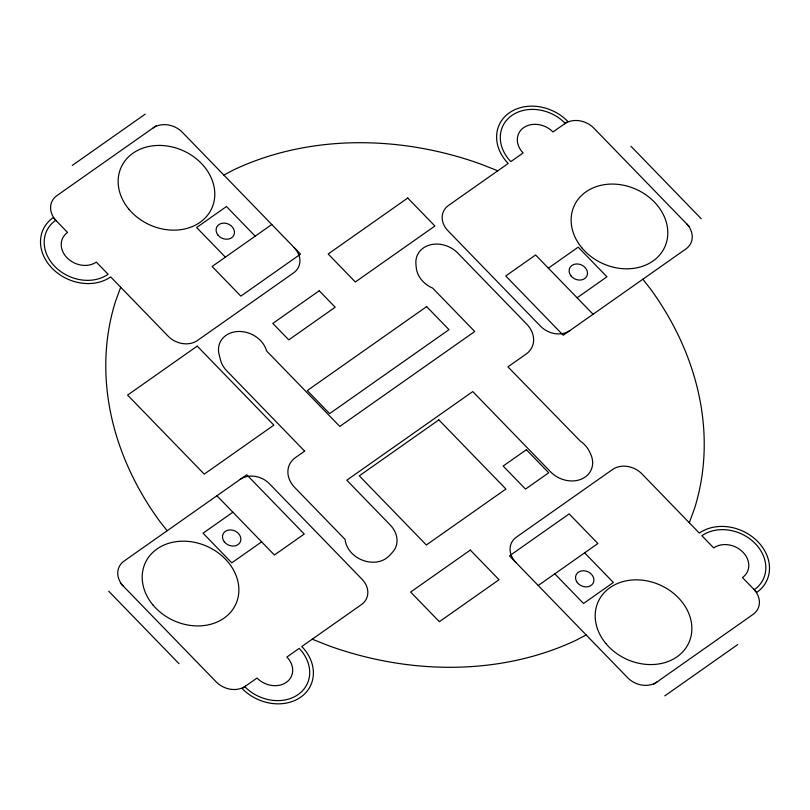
<?xml version="1.0" encoding="UTF-8"?>
<svg xmlns="http://www.w3.org/2000/svg" width="810" height="810" viewBox="0 0 810 810"><rect width="100%" height="100%" fill="white"/><g stroke="black" fill="none" stroke-linecap="round" stroke-linejoin="round"><path stroke-width="1.21" d="M120.69 287.236L115.405 301.705A307.972 251.971 24.3 0 0 159.661 521.245L167.144 530.763M689.31 522.764L694.595 508.295A307.972 251.971 24.3 0 0 650.339 288.755L642.856 279.237M72.272 165.422L145.213 114.119M156.391 125.641L56.923 195.605A21.323 17.445 24.3 0 0 56.376 220.917M271.785 224.502L212.109 266.48L240.843 296.116L300.53 254.137L182.371 132.293A21.323 17.445 24.3 0 0 153.08 127.97M548.37 268.15L578.208 247.161L606.943 276.797L577.105 297.786M232.895 512.214L203.057 533.203L231.792 562.839L261.63 541.849M538.215 585.498L597.891 543.52L569.157 513.884L509.47 555.862L627.628 677.707A21.323 17.445 24.3 0 0 656.92 682.03M653.609 684.359L753.077 614.395A21.323 17.445 24.3 0 0 753.624 589.083M664.787 695.881L737.728 644.578M223.833 175.051L233.695 169.867A307.972 251.971 24.3 0 1 480.3 163.903L497.785 170.788M586.167 634.949L576.305 640.133A307.972 251.971 24.3 0 1 329.7 646.096L312.214 639.212M631 146.316L701.257 218.771M689.654 226.932L593.851 128.142A21.323 17.445 24.3 0 0 564.56 123.819M593.072 314.25L535.592 254.978L505.754 275.967L563.233 335.239L685.908 248.953A21.323 17.445 24.3 0 0 686.465 223.641M584.628 552.845L613.372 582.481L583.534 603.47L554.789 573.834M255.211 236.166L226.466 206.53L196.627 227.519L225.372 257.155M216.928 495.75L274.408 555.022L304.246 534.033L246.766 474.761L124.092 561.046A21.323 17.445 24.3 0 0 123.535 586.359M120.346 583.068L216.148 681.858A21.323 17.445 24.3 0 0 245.44 686.181M108.743 591.229L179 663.684M55.738 220.259A38.85 31.782 24.3 0 0 54.736 266.389A38.85 31.782 24.3 0 0 108.115 274.266L96.299 262.086A21.323 17.445 24.3 0 1 67.007 257.762A21.323 17.445 24.3 0 1 67.554 232.45L53.187 217.627A42.646 34.891 24.3 0 0 52.083 268.252A42.646 34.891 24.3 0 0 110.666 276.899L168.146 336.18A21.323 17.445 24.3 0 0 197.438 340.504L293.595 272.869A21.323 17.445 24.3 0 0 294.141 247.556M244.782 686.647A38.85 31.782 24.3 0 0 298.151 694.534A38.85 31.782 24.3 0 0 299.153 648.405L286.892 657.031A21.323 17.445 24.3 0 1 286.335 682.344A21.323 17.445 24.3 0 1 257.043 678.021L242.129 688.52A42.646 34.891 24.3 0 0 300.712 697.167A42.646 34.891 24.3 0 0 301.806 646.532L361.493 604.554A21.323 17.445 24.3 0 0 362.04 579.241L269.426 483.742A21.323 17.445 24.3 0 0 240.135 479.419M754.262 589.741A38.85 31.782 24.3 0 0 755.264 543.611A38.85 31.782 24.3 0 0 701.885 535.734L713.701 547.914A21.323 17.445 24.3 0 1 742.993 552.238A21.323 17.445 24.3 0 1 742.446 577.55L756.813 592.373A42.646 34.891 24.3 0 0 757.917 541.748A42.646 34.891 24.3 0 0 699.334 533.101L641.854 473.82A21.323 17.445 24.3 0 0 612.562 469.496L516.405 537.131A21.323 17.445 24.3 0 0 515.859 562.444M565.218 123.353A38.85 31.782 24.3 0 0 511.849 115.466A38.85 31.782 24.3 0 0 510.847 161.595L523.108 152.969A21.323 17.445 24.3 0 1 523.665 127.656A21.323 17.445 24.3 0 1 552.957 131.979L567.871 121.48A42.646 34.891 24.3 0 0 509.287 112.833A42.646 34.891 24.3 0 0 508.194 163.468L448.507 205.446A21.323 17.445 24.3 0 0 447.96 230.759L540.574 326.258A21.323 17.445 24.3 0 0 569.865 330.581M197.215 346.113L127.585 395.088L204.231 474.123L273.861 425.149L197.215 346.113M407.754 198.015L328.182 253.986L355.327 281.981L434.899 226.01L407.754 198.015M319.221 290.76L272.808 323.413L288.775 339.876L335.188 307.223L319.221 290.76M426.627 306.615L307.263 390.572L329.619 413.626L448.983 329.66L426.627 306.615M304.641 451.13L295.356 457.66A25.11 20.544 24.3 0 0 294.708 487.478L345.111 539.46L345.323 541.07A25.11 20.544 24.3 0 0 362.657 560.267A25.11 20.544 24.3 0 0 387.717 557.209A82.863 67.797 24.3 0 0 392.445 552.309A25.11 20.544 24.3 0 0 390.207 524.991L346.781 480.208L472.767 391.584L550.689 471.936A25.11 20.544 24.3 0 0 580.8 479.358A25.11 20.544 24.3 0 0 591.482 456.121A54.948 44.955 24.3 0 0 589.477 451.615A25.11 20.544 24.3 0 0 580.274 441.065L507.921 366.859L526.156 354.041A25.11 20.544 24.3 0 0 526.804 324.223L457.822 253.095A25.11 20.544 24.3 0 0 431.305 244.61A25.11 20.544 24.3 0 0 415.854 261.913A69.67 57.004 24.3 0 0 416.279 267.725A25.11 20.544 24.3 0 0 430.91 287.307L432.651 288.107L474.731 331.492L339.785 426.414L266.551 350.892L266.034 349.221A25.11 20.544 24.3 0 0 236.338 331.624A25.11 20.544 24.3 0 0 219.085 354.395L220.492 359.964A25.11 20.544 24.3 0 0 226.719 370.777L304.641 451.13M438.858 419.874L359.286 475.845L426.343 544.998L505.926 489.027L438.858 419.874M526.368 449.722L503.152 466.044L525.508 489.098L548.724 472.777L526.368 449.722M470.316 550.081L410.63 592.059L439.374 621.695L499.051 579.717L470.316 550.081M217.87 234.94A9.477 7.756 24.3 0 0 233.715 235.477A9.477 7.756 24.3 0 0 224.248 223.114A9.477 7.756 24.3 0 0 217.87 234.94M128.871 209.172A49.754 40.703 24.3 0 0 211.572 208.777A49.754 40.703 24.3 0 0 158.973 145.425A49.754 40.703 24.3 0 0 128.871 209.172M224.269 541.758A9.477 7.756 24.3 0 0 240.114 542.295A9.477 7.756 24.3 0 0 230.648 529.922A9.477 7.756 24.3 0 0 224.269 541.758M152.928 604.938A49.754 40.703 24.3 0 0 235.639 604.543A49.754 40.703 24.3 0 0 183.03 541.181A49.754 40.703 24.3 0 0 152.928 604.938M577.307 582.582A9.477 7.756 24.3 0 0 593.163 583.119A9.477 7.756 24.3 0 0 583.686 570.756A9.477 7.756 24.3 0 0 577.307 582.582M605.921 643.585A49.754 40.703 24.3 0 0 688.632 643.201A49.754 40.703 24.3 0 0 636.032 579.838A49.754 40.703 24.3 0 0 605.921 643.585M570.908 275.775A9.477 7.756 24.3 0 0 586.754 276.311A9.477 7.756 24.3 0 0 577.287 263.949A9.477 7.756 24.3 0 0 570.908 275.775M581.863 247.83A49.754 40.703 24.3 0 0 664.575 247.435A49.754 40.703 24.3 0 0 611.965 184.072A49.754 40.703 24.3 0 0 581.863 247.83"/></g></svg>
